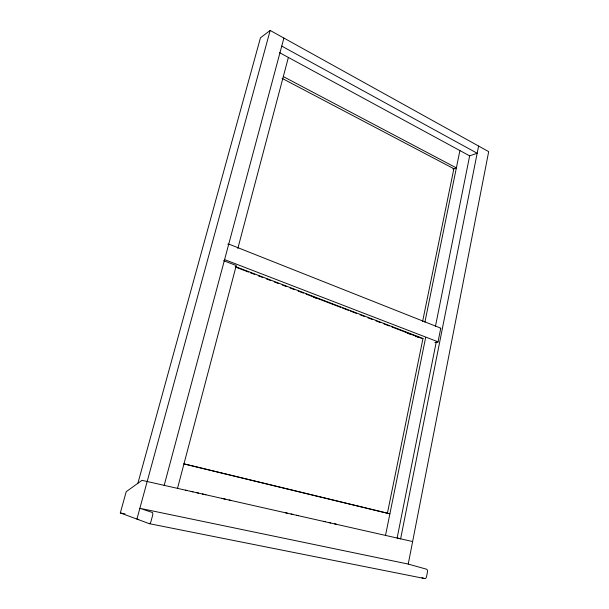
<?xml version="1.0" encoding="UTF-8"?>
<svg xmlns="http://www.w3.org/2000/svg" width="609" height="609" viewBox="0 0 609 609"><rect width="100%" height="100%" fill="white"/><g stroke="black" fill="none" stroke-linecap="round" stroke-linejoin="round"><path stroke-width="0.91" d="M412.628 541.546L141.973 480.326L126.215 491.699L120.316 512.938L149.296 523.671L424.656 578.55A2.398 1.492 -82.8 0 0 426.551 576.624L427.442 571.927A2.39 1.492 -82.5 0 0 426.437 569.179L408.228 564.071L488.684 151.641L270.175 30.45L260.462 37.796L137.885 483.28M478.598 146.053L400.623 538.836L397.137 537.991L436.295 341.756M435.45 326.333L469.661 155.866L477.167 153.247L281.739 46.101M438.008 341.984L440.726 328.327M424.892 322.176L459.902 150.568M389.067 513.615L387.4 513.273L422.989 338.459L235.135 266.445M385.52 535.372L425.638 337.592M422.593 321.499L453.872 168.739L282.058 78.363M177.493 488.426L236.269 265.532L223.655 260.69M237.845 248.434L288.377 57.444M164.141 485.48L283.893 38.055M270.175 30.45L136.926 519.089L138.791 519.462M452.959 169.043L456.362 167.894L283.314 76.574M422.067 338.535L422.989 338.459M434.849 342.441L437.521 342.243A2.124 0.464 11.4 0 0 437.277 341.527L226.228 260.233A2.474 0.632 15.1 0 0 224.394 259.738M120.316 512.938L124.967 513.874M408.228 564.071L139.864 508.309L152.303 512.489A2.893 1.043 -75.5 0 1 152.547 515.617L151.04 521.228A2.9 1.043 -75.7 0 1 149.296 523.671M185.646 490.184L187.488 490.603M191.188 491.44L193.038 491.851M196.737 492.689L198.58 493.107M202.279 493.945L205.979 494.774M221.691 498.322L225.383 499.159M229.083 499.989L230.933 500.408M285.461 512.717L287.311 513.136M291.011 513.973L292.86 514.392M296.553 515.222L298.402 515.64M323.356 521.274L325.206 521.692M328.906 522.522L330.756 522.941M334.448 523.778L336.297 524.197M183.979 463.83L389.897 513.783M183.933 463.929L387.4 513.273M421.93 577.743L424.656 578.55M313.597 297.261L316.254 298.273M407.383 333.161L410.04 334.174M415.346 336.206L418.002 337.226M236.163 267.336L248.556 272.078M250.329 272.763L254.752 274.453M258.292 275.808L262.723 277.506M266.262 278.861L270.685 280.559M274.233 281.914L278.656 283.611M282.195 284.966L286.626 286.664M290.166 288.019L294.589 289.709M298.128 291.072L303.442 293.104M306.099 294.117L340.621 307.339M342.395 308.017L348.592 310.392M350.365 311.07L356.562 313.445M360.102 314.8L364.525 316.497M368.064 317.852L372.495 319.55M376.035 320.905L380.458 322.603M384.005 323.958L389.311 325.99M391.968 327.003L421.184 338.193M279.554 52.656L469.661 155.866M227.743 244.14A2.466 0.67 15.3 0 1 230.377 244.704L440.002 327.848A2.116 0.495 11.3 0 1 440.238 328.609"/></g></svg>
